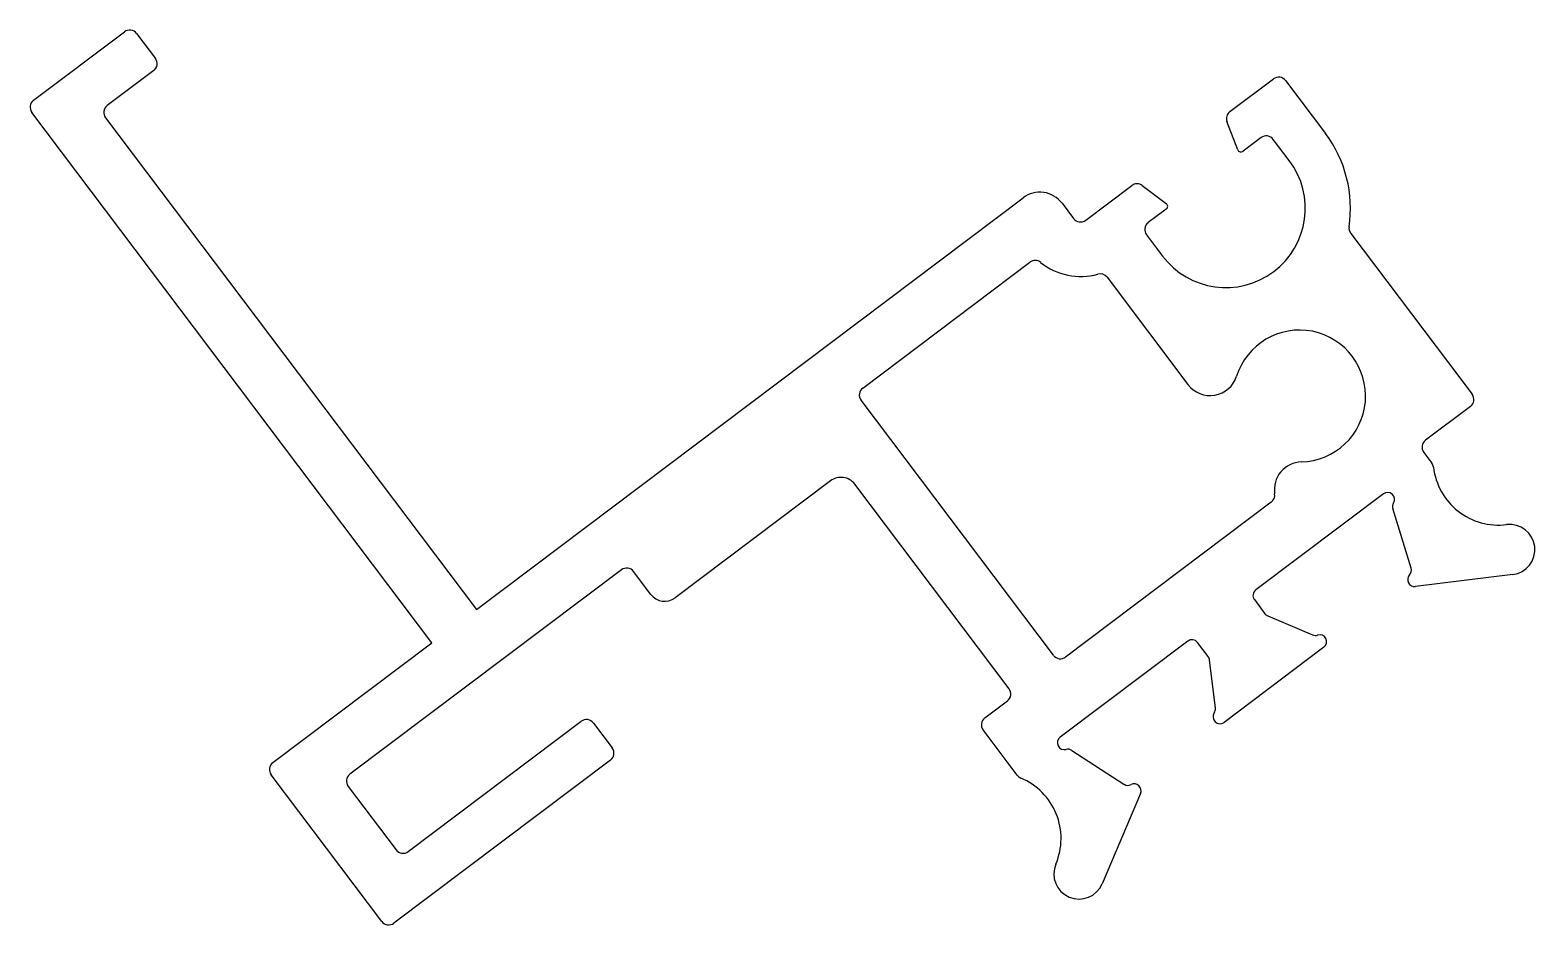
# Model space of a CAD drawing. Header units: inches. Extents: x -23.8 to 19.5, y -0.5 to 25.3.
import ezdxf

# ---------------------------------------------------------------- set-up
doc = ezdxf.new("R2010")
doc.units = ezdxf.units.IN
doc.header["$MEASUREMENT"] = 0
doc.layers.add('BEAD', color=152, linetype='Continuous')

msp = doc.modelspace()

# ---------------------------------------------------------------- linework, layer by layer
at = {"layer": 'BEAD', "color": 7, "lineweight": -2}
for p, q in [((-23.74, 23.295), (-21.124, 25.266)), ((-20.774, 25.217), (-20.233, 24.498)), ((-20.282, 24.148), (-21.62, 23.14)), ((10.698, 22.967), (11.949, 23.91)), ((12.299, 23.861), (13.446, 22.339)), ((-12.272, 7.661), (-23.789, 22.945)), ((-21.669, 22.789), (-10.994, 8.624)), ((10.923, 21.869), (10.614, 22.678)), ((11.597, 22.217), (11.076, 21.825)), ((12.408, 21.557), (11.947, 22.168)), ((6.546, 19.839), (7.874, 20.839)), ((8.174, 20.839), (8.867, 20.32)), ((-10.994, 8.624), (4.745, 20.485)), ((5.865, 20.327), (6.196, 19.888)), ((8.867, 20.16), (8.347, 19.768)), ((8.297, 19.418), (8.758, 18.807)), ((14.175, 19.46), (17.67, 14.823)), ((17.62, 14.473), (16.328, 13.499)), ((16.279, 13.149), (16.511, 12.842)), ((-0.8, 12.331), (-5.272, 8.961)), ((4.341, 6.341), (-0.099, 12.233)), ((15.116, 11.956), (11.442, 9.188)), ((15.912, 9.817), (15.388, 11.531)), ((-6.819, 9.767), (-14.633, 3.879)), ((-5.973, 9.059), (-6.469, 9.718)), ((18.841, 9.63), (16.039, 9.286)), ((11.402, 8.908), (11.707, 8.504)), ((11.79, 8.439), (13.079, 7.892)), ((-16.85, 4.212), (-12.272, 7.661)), ((9.487, 7.714), (5.813, 4.946)), ((10.071, 7.271), (9.767, 7.675)), ((13.404, 7.536), (10.533, 5.373)), ((10.281, 5.784), (10.11, 7.174)), ((3.644, 5.503), (4.291, 5.991)), ((-12.954, 1.651), (-7.974, 5.403)), ((-7.624, 5.354), (-7.082, 4.635)), ((4.577, 3.849), (3.595, 5.153)), ((6.146, 4.567), (7.649, 3.591)), ((-7.132, 4.285), (-13.365, -0.412)), ((-13.715, -0.363), (-16.899, 3.862)), ((-14.682, 3.529), (-13.304, 1.7)), ((8.125, 3.323), (7.022, 0.724))]:
    msp.add_line(p, q, dxfattribs=at)
at = {"layer": 'BEAD', "color": 7, "lineweight": -2, "ltscale": 0.025}
for p, q in [((0.129, 15.003), (4.942, 18.63)), ((7.161, 18.198), (9.49, 15.108)), ((5.618, 7.304), (0.08, 14.653)), ((11.889, 11.716), (5.968, 7.254))]:
    msp.add_line(p, q, dxfattribs=at)
at = {"layer": 'BEAD', "color": 7, "lineweight": -2}
for centre, radius, start, end in [((-20.974, 25.066), 0.25, 37, 127), ((-20.432, 24.347), 0.25, 307, 37), ((12.1, 23.71), 0.25, 37, 127), ((-23.59, 23.095), 0.25, 127, 217), ((-21.469, 22.94), 0.25, 127, 217), ((10.848, 22.767), 0.25, 127, 200.8556), ((11.747, 22.018), 0.25, 37, 127), ((10.583, 20.182), 3.585, 351.4375, 37), ((11.016, 21.905), 0.1, 200.8555, 306.9998), ((10.583, 20.182), 2.285, 217, 37), ((8.024, 20.639), 0.25, 53.1444, 127), ((5.226, 19.846), 0.8, 37, 127), ((8.807, 20.24), 0.1, 307.0002, 53.1445), ((6.396, 20.038), 0.25, 217, 307), ((8.497, 19.568), 0.25, 127, 217), ((14.375, 19.611), 0.25, 171.4374, 216.9998), ((17.47, 14.673), 0.25, 307, 37), ((16.479, 13.3), 0.25, 127, 217), ((16.311, 12.691), 0.25, 6.7573, 37), ((18.434, 12.943), 1.888, 186.7573, 277), ((-0.499, 11.932), 0.5, 37, 127), ((15.236, 11.796), 0.2, 329.3472, 127), ((15.583, 11.591), 0.203, 149.3472, 197), ((18.752, 10.349), 0.725, 277, 97), ((-6.669, 9.567), 0.25, 37, 127), ((16.014, 9.484), 0.2, 137.2629, 277), ((15.718, 9.758), 0.203, 317.2629, 17), ((11.562, 9.028), 0.2, 127, 217), ((-5.573, 9.36), 0.5, 217, 307), ((11.869, 8.626), 0.203, 217, 247), ((13.158, 8.079), 0.203, 247, 288.2375), ((13.284, 7.696), 0.2, 307, 108.2375), ((9.607, 7.555), 0.2, 37, 127), ((9.909, 7.149), 0.203, 7, 37), ((4.141, 6.19), 0.25, 307, 37), ((10.413, 5.532), 0.2, 145.7625, 307), ((10.079, 5.759), 0.203, 325.7625, 7), ((-7.824, 5.204), 0.25, 37, 127), ((3.794, 5.303), 0.25, 127, 217), ((5.933, 4.786), 0.2, 127, 284.6528), ((-7.282, 4.485), 0.25, 307, 37), ((6.035, 4.396), 0.203, 57, 104.6528), ((-16.699, 4.012), 0.25, 127, 217), ((-14.482, 3.679), 0.25, 127, 217), ((4.777, 3.999), 0.25, 217, 247.2427), ((3.95, 2.028), 1.888, 337, 67.2427), ((7.76, 3.761), 0.203, 237, 296.7371), ((7.941, 3.401), 0.2, 337, 116.7371), ((-13.104, 1.851), 0.25, 217, 307), ((6.355, 1.007), 0.725, 157, 337), ((-13.516, -0.212), 0.25, 217, 307)]:
    msp.add_arc(centre, radius, start, end, dxfattribs=at)
at = {"layer": 'BEAD', "color": 7, "lineweight": -2, "ltscale": 0.025}
for centre, radius, start, end in [((5.093, 18.43), 0.25, 50.9778, 127), ((6.396, 20.038), 1.82, 230.9778, 285.8533), ((6.961, 18.047), 0.25, 37, 105.8534), ((12.703, 14.774), 1.9, 271.5691, 162.4309), ((10.128, 15.589), 0.8, 217, 342.431), ((0.28, 14.803), 0.25, 127, 217), ((12.776, 12.075), 0.8, 91.5691, 188.7291), ((11.739, 11.916), 0.25, 307, 8.7291), ((5.818, 7.454), 0.25, 217, 307)]:
    msp.add_arc(centre, radius, start, end, dxfattribs=at)

doc.saveas('drawing.dxf')
